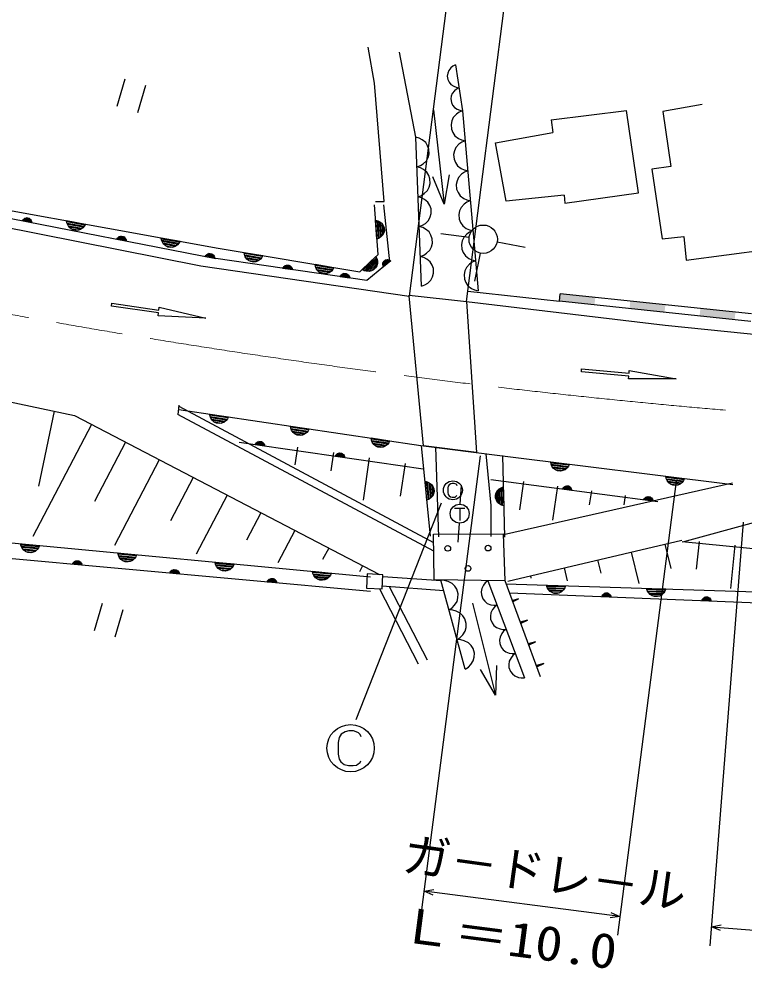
# Model space of a CAD drawing. Units: millimetres, scale not verified. Extents: x 274551 to 914551, y 119061 to 479061.
# Drawn here: x 736347 to 774518, y 329126 to 379093 of the extents above; entities that cross this region are included whole.
import ezdxf
from ezdxf.enums import TextEntityAlignment as Align

# ---------------------------------------------------------------- set-up
doc = ezdxf.new("R2010")
doc.units = ezdxf.units.MM
doc.header["$LTSCALE"] = 1000
doc.linetypes.add('CHAIN', pattern=[18.5, 12, -1.5, 3.5, -1.5])
for name, color, linetype, lineweight in [('M-BGD', 7, 'Continuous', 25), ('M-BMK', 2, 'CHAIN', 13), ('M-STR-STR1', 1, 'Continuous', 25)]:
    doc.layers.add(name, color=color, linetype=linetype, lineweight=lineweight)
doc.styles.add('ＭＳ ゴシック', font='')
doc.styles.get('ＭＳ ゴシック').set_extended_font_data('MS Gothic')

# ---------------------------------------------------------------- blocks, each defined once
blk = doc.blocks.new('BUHIN175')
at = {"color": 7, "linetype": 'Continuous', "lineweight": 25}
for p, q in [((-186, -53), (-27, 5)), ((63, 32), (-184, -59)), ((-181, -67), (151, 56)), ((68, 17), (-178, -74)), ((-116, -18), (-189, -45)), ((-176, -82), (-17, -23)), ((-100, -62), (-173, -89))]:
    blk.add_line(p, q, dxfattribs=at)
blk.add_lwpolyline([(-177, -98), (188, 69), (-198, -40)], close=True, dxfattribs=at)
blk = doc.blocks.new('BUHIN206')
at = {"color": 7, "linetype": 'Continuous', "lineweight": 25}
blk.add_lwpolyline([(-94, 603), (-225, 536), (-332, 445), (-446, 307), (-498, 163), (-521, 15), (-492, -172), (-424, -307), (-331, -428), (-181, -525), (-52, -576), (94, -603)], dxfattribs=at)
blk = doc.blocks.new('BUHIN207')
at = {"color": 7, "linetype": 'Continuous', "lineweight": 25}
blk.add_lwpolyline([(-68, 789), (-245, 714), (-390, 606), (-551, 437), (-630, 255), (-673, 65), (-652, -180), (-577, -360), (-467, -525), (-280, -664), (-118, -742), (68, -789)], dxfattribs=at)
blk = doc.blocks.new('BUHIN208')
at = {"color": 7, "linetype": 'Continuous', "lineweight": 25}
blk.add_lwpolyline([(29, -785), (208, -719), (357, -619), (524, -460), (612, -284), (664, -97), (655, 146), (589, 328), (488, 498), (310, 644), (153, 729), (-29, 785)], dxfattribs=at)
blk = doc.blocks.new('BUHIN209')
at = {"color": 7, "linetype": 'Continuous', "lineweight": 25}
blk.add_lwpolyline([(-242, 637), (-370, 533), (-465, 410), (-558, 232), (-581, 63), (-572, -104), (-497, -302), (-393, -433), (-263, -544), (-76, -615), (76, -641), (242, -637)], dxfattribs=at)
blk = doc.blocks.new('BUHIN210')
at = {"color": 7, "linetype": 'Continuous', "lineweight": 25}
blk.add_lwpolyline([(214, -780), (377, -672), (504, -537), (634, -338), (680, -141), (688, 59), (622, 301), (513, 468), (373, 614), (159, 719), (-17, 767), (-214, 780)], dxfattribs=at)
blk = doc.blocks.new('BUHIN70')
at = {"color": 7, "linetype": 'Continuous', "lineweight": 25}
for p, q in [((-346, 881), (-763, -560)), ((343, -880), (760, 561))]:
    blk.add_line(p, q, dxfattribs=at)
blk = doc.blocks.new('BUHIN260')
at = {"color": 7, "linetype": 'Continuous', "lineweight": 25}
for p, q in [((467, -107), (-479, -18)), ((-460, -82), (436, -167)), ((393, -225), (-426, -148)), ((-387, -215), (337, -283)), ((272, -340), (-330, -283)), ((-219, -356), (151, -391))]:
    blk.add_line(p, q, dxfattribs=at)
blk.add_lwpolyline([(498, -47), (447, -158), (381, -249), (273, -350), (158, -399), (38, -425), (-117, -411), (-230, -363), (-334, -292), (-421, -174), (-471, -71), (-498, 47)], close=True, dxfattribs=at)
blk = doc.blocks.new('BUHIN263')
at = {"color": 7, "linetype": 'Continuous', "lineweight": 25}
for p, q in [((-234, 53), (239, 10)), ((230, 42), (-218, 83)), ((-197, 112), (213, 75)), ((193, 108), (-169, 141)), ((-136, 169), (165, 142)), ((109, 178), (-76, 195))]:
    blk.add_line(p, q, dxfattribs=at)
blk.add_lwpolyline([(-249, 23), (-224, 78), (-191, 124), (-137, 174), (-80, 199), (-20, 213), (58, 206), (114, 182), (167, 147), (210, 88), (236, 36), (249, -23)], close=True, dxfattribs=at)
blk = doc.blocks.new('BUHIN276')
at = {"color": 7, "linetype": 'Continuous', "lineweight": 25}
for p, q in [((456, -146), (-479, 23)), ((-465, -43), (421, -203)), ((373, -258), (-437, -111)), ((-404, -181), (312, -311)), ((242, -361), (-353, -254)), ((-249, -336), (118, -402))]:
    blk.add_line(p, q, dxfattribs=at)
blk.add_lwpolyline([(492, -89), (432, -195), (358, -281), (243, -372), (124, -411), (1, -427), (-151, -399), (-260, -342), (-358, -263), (-434, -137), (-476, -31), (-492, 89)], close=True, dxfattribs=at)
blk = doc.blocks.new('BUHIN277')
at = {"color": 7, "linetype": 'Continuous', "lineweight": 25}
for p, q in [((458, -140), (-479, 16)), ((-464, -49), (423, -197)), ((376, -253), (-435, -118)), ((-401, -187), (316, -306)), ((247, -358), (-350, -259)), ((-244, -339), (123, -401))]:
    blk.add_line(p, q, dxfattribs=at)
blk.add_lwpolyline([(493, -82), (435, -189), (362, -276), (248, -368), (129, -409), (7, -427), (-145, -402), (-255, -345), (-354, -268), (-432, -143), (-475, -37), (-493, 82)], close=True, dxfattribs=at)
blk = doc.blocks.new('BUHIN281')
at = {"color": 7, "linetype": 'Continuous', "lineweight": 25}
for p, q in [((-227, 76), (239, -15)), ((233, 18), (-209, 104)), ((-184, 132), (219, 53)), ((203, 88), (-154, 157)), ((-118, 182), (178, 124)), ((127, 166), (-56, 202))]:
    blk.add_line(p, q, dxfattribs=at)
blk.add_lwpolyline([(-245, 48), (-215, 101), (-177, 143), (-119, 187), (-59, 206), (2, 214), (78, 199), (132, 169), (181, 129), (218, 66), (238, 12), (245, -48)], close=True, dxfattribs=at)
blk = doc.blocks.new('BUHIN282')
at = {"color": 7, "linetype": 'Continuous', "lineweight": 25}
for p, q in [((-231, 65), (240, -3)), ((232, 29), (-214, 94)), ((-191, 122), (216, 63)), ((199, 97), (-161, 150)), ((-127, 176), (172, 133)), ((119, 172), (-66, 199))]:
    blk.add_line(p, q, dxfattribs=at)
blk.add_lwpolyline([(-247, 36), (-219, 90), (-184, 134), (-128, 182), (-69, 203), (-8, 213), (69, 202), (124, 175), (174, 138), (214, 76), (237, 24), (247, -36)], close=True, dxfattribs=at)
blk = doc.blocks.new('BUHIN288')
at = {"color": 7, "linetype": 'Continuous', "lineweight": 25}
for p, q in [((473, -78), (-477, -47)), ((-454, -111), (446, -139)), ((406, -201), (-416, -174)), ((-373, -238), (354, -261)), ((292, -322), (-312, -303)), ((-197, -369), (175, -381))]:
    blk.add_line(p, q, dxfattribs=at)
blk.add_lwpolyline([(500, -16), (456, -130), (396, -225), (295, -332), (183, -389), (64, -422), (-91, -417), (-207, -376), (-315, -313), (-409, -200), (-466, -100), (-500, 16)], close=True, dxfattribs=at)
blk = doc.blocks.new('BUHIN289')
at = {"color": 7, "linetype": 'Continuous', "lineweight": 25}
for p, q in [((-236, 41), (239, 22)), ((227, 53), (-222, 71)), ((-202, 102), (209, 86)), ((187, 118), (-176, 132)), ((-145, 162), (157, 150)), ((100, 184), (-86, 191))]:
    blk.add_line(p, q, dxfattribs=at)
blk.add_lwpolyline([(-250, 10), (-228, 67), (-197, 114), (-146, 167), (-90, 195), (-30, 211), (47, 208), (105, 187), (159, 155), (205, 98), (233, 48), (250, -10)], close=True, dxfattribs=at)
blk = doc.blocks.new('BUHIN290')
at = {"color": 7, "linetype": 'Continuous', "lineweight": 25}
for p, q in [((464, -121), (-479, -3)), ((-462, -68), (431, -180)), ((386, -237), (-430, -135)), ((-393, -203), (329, -293)), ((261, -348), (-339, -272)), ((-230, -349), (139, -395))]:
    blk.add_line(p, q, dxfattribs=at)
blk.add_lwpolyline([(496, -62), (442, -171), (373, -261), (263, -358), (146, -404), (25, -426), (-129, -407), (-241, -355), (-343, -282), (-426, -161), (-473, -57), (-496, 62)], close=True, dxfattribs=at)
blk = doc.blocks.new('BUHIN291')
at = {"color": 7, "linetype": 'Continuous', "lineweight": 25}
for p, q in [((-231, 62), (240, 0)), ((231, 32), (-215, 91)), ((-192, 120), (216, 66)), ((197, 100), (-163, 148)), ((-129, 175), (170, 135)), ((116, 174), (-68, 198))]:
    blk.add_line(p, q, dxfattribs=at)
blk.add_lwpolyline([(-248, 33), (-220, 87), (-186, 132), (-130, 180), (-72, 202), (-11, 213), (66, 203), (122, 177), (172, 140), (213, 79), (237, 27), (248, -33)], close=True, dxfattribs=at)
blk = doc.blocks.new('BUHIN294')
at = {"color": 7, "linetype": 'Continuous', "lineweight": 25}
for p, q in [((461, -131), (-479, 8)), ((-463, -58), (427, -190)), ((381, -246), (-433, -125)), ((-398, -194), (322, -300)), ((253, -353), (-345, -265)), ((-238, -344), (130, -398))]:
    blk.add_line(p, q, dxfattribs=at)
blk.add_lwpolyline([(495, -73), (438, -181), (367, -269), (254, -364), (137, -407), (15, -427), (-138, -404), (-249, -350), (-349, -274), (-429, -151), (-474, -46), (-495, 73)], close=True, dxfattribs=at)
blk = doc.blocks.new('BUHIN295')
at = {"color": 7, "linetype": 'Continuous', "lineweight": 25}
for p, q in [((-231, 65), (240, -3)), ((232, 29), (-214, 94)), ((-191, 122), (216, 63)), ((199, 97), (-161, 150)), ((-127, 176), (172, 133)), ((119, 172), (-66, 199))]:
    blk.add_line(p, q, dxfattribs=at)
blk.add_lwpolyline([(-247, 36), (-219, 90), (-184, 134), (-128, 182), (-69, 203), (-8, 213), (69, 202), (124, 175), (174, 138), (214, 76), (237, 24), (247, -36)], close=True, dxfattribs=at)
blk = doc.blocks.new('BUHIN347')
at = {"color": 7, "linetype": 'Continuous', "lineweight": 25}
blk.add_circle((0, 0), 746, dxfattribs=at)
blk = doc.blocks.new('BUHIN352')
at = {"color": 7, "linetype": 'Continuous', "lineweight": 25}
blk.add_lwpolyline([(550, 594), (500, 712), (412, 800), (294, 869), (150, 906), (-94, 906), (-288, 869), (-488, 731), (-606, 556), (-656, 306), (-656, -306), (-606, -569), (-512, -725), (-331, -856), (-106, -906), (131, -906), (312, -888), (406, -831), (494, -750), (531, -662)], dxfattribs=at)
blk.add_circle((0, 0), 1244, dxfattribs=at)

msp = doc.modelspace()

# ---------------------------------------------------------------- hatches: boundary and pattern name
at = {"layer": 'M-BGD'}
for points in [[(766605, 364051), (764763, 364246), (764805, 364644), (766647, 364449)], [(770289, 363662), (768447, 363857), (768489, 364254), (770331, 364059)], [(773974, 363272), (772131, 363467), (772173, 363865), (774016, 363670)]]:
    msp.add_hatch(color=256, dxfattribs=at).paths.add_polyline_path(points)

# ---------------------------------------------------------------- linework, layer by layer
for p, q in [((760360, 391784), (756854, 364519)), ((759873, 364230), (763360, 391348)), ((755039, 375711), (754708, 377618)), ((757212, 372886), (756353, 377356)), ((759291, 376680), (759666, 374270)), ((755550, 369487), (755039, 375711)), ((758146, 374320), (758704, 369352)), ((759666, 374270), (760488, 364802)), ((764332, 373787), (768295, 374276)), ((768912, 369956), (768295, 374276)), ((772262, 374594), (770191, 374227)), ((764332, 373787), (764414, 373122)), ((770191, 374227), (770622, 371328)), ((757506, 365039), (757212, 372886)), ((761396, 372572), (764414, 373122)), ((714485, 372354), (745908, 366110)), ((761955, 369505), (761396, 372572)), ((770622, 371328), (769616, 371203)), ((769616, 371203), (770169, 367534)), ((765003, 369827), (761955, 369505)), ((765003, 369827), (765049, 369399)), ((765049, 369399), (768912, 369956)), ((731794, 369400), (746698, 366489)), ((731879, 369749), (746810, 367046)), ((755226, 366708), (755040, 369321)), ((755090, 369486), (755550, 369487)), ((755512, 369324), (755829, 366325)), ((755162, 368493), (755230, 367545)), ((755290, 367574), (755226, 368472)), ((755291, 368439), (755350, 367619)), ((755409, 367668), (755357, 368394)), ((755424, 368338), (755467, 367735)), ((755521, 367856), (755494, 368228)), ((760010, 367606), (758522, 367800)), ((771419, 366416), (783198, 367962)), ((761491, 367373), (762966, 367100)), ((770169, 367534), (771294, 367659)), ((771294, 367659), (771419, 366416)), ((746810, 367046), (754275, 365802)), ((760601, 366776), (760296, 365307)), ((754634, 365333), (746698, 366489)), ((754275, 365802), (755226, 366708)), ((755138, 366537), (754450, 365882)), ((754511, 365854), (755163, 366475)), ((755179, 366403), (754583, 365836)), ((755829, 366325), (754634, 365333)), ((754659, 365822), (755186, 366324)), ((755763, 366433), (755483, 366200)), ((755484, 366160), (755800, 366423)), ((755486, 366243), (755719, 366437)), ((755835, 366412), (755489, 366124)), ((755499, 366092), (755865, 366396)), ((755653, 366423), (755510, 366304)), ((745908, 366110), (756854, 364519)), ((755185, 366237), (754747, 365820)), ((754875, 365856), (755145, 366113)), ((759944, 364782), (764763, 364246)), ((756856, 364537), (756860, 364564)), ((764763, 364246), (764805, 364644)), ((774861, 363580), (764805, 364644)), ((741207, 363996), (741229, 364144)), ((743681, 363636), (741207, 363996)), ((741229, 364144), (743703, 363785)), ((743703, 363785), (743724, 363933)), ((743724, 363933), (746166, 363351)), ((759873, 364230), (770326, 362988)), ((774823, 363182), (764763, 364246)), ((743660, 363488), (743681, 363636)), ((746166, 363351), (743660, 363488)), ((770326, 362988), (777769, 362240)), ((765916, 360539), (765930, 360688)), ((768406, 360314), (765916, 360539)), ((765930, 360688), (768420, 360464)), ((768393, 360165), (768406, 360314)), ((768420, 360464), (768433, 360613)), ((768433, 360613), (770903, 360164)), ((770903, 360164), (768393, 360165)), ((732881, 359592), (739267, 358235)), ((744749, 358777), (744705, 358296)), ((738203, 358461), (737366, 354525)), ((758150, 351096), (744705, 358296)), ((744742, 358557), (757475, 356669)), ((744744, 358729), (758142, 351554)), ((740158, 357770), (737081, 351872)), ((739267, 358235), (755302, 349870)), ((741940, 356841), (740312, 353720)), ((757596, 355419), (747916, 356826)), ((749114, 356852), (749086, 356666)), ((750998, 356569), (750858, 355635)), ((752882, 356287), (752739, 355335)), ((757988, 351894), (757505, 356665)), ((760402, 356295), (757613, 356651)), ((758250, 356570), (758397, 351856)), ((743721, 355912), (741372, 351408)), ((754766, 356004), (754434, 353794)), ((757522, 332231), (760613, 356117)), ((761171, 353508), (760908, 356231)), ((761770, 356130), (761876, 351834)), ((761770, 356121), (773877, 354603)), ((756650, 355722), (756391, 354004)), ((745503, 354982), (744312, 352699)), ((769941, 353696), (761163, 354858)), ((762880, 354768), (762657, 353270)), ((770905, 354786), (767814, 330900)), ((757761, 354759), (757856, 353813)), ((757916, 353845), (757825, 354740)), ((757891, 354709), (757974, 353891)), ((758032, 353942), (757959, 354665)), ((758027, 354612), (758088, 354010)), ((758138, 354133), (758101, 354504)), ((759549, 353575), (759611, 354573)), ((761518, 353672), (761503, 354277)), ((761564, 354341), (761582, 353613)), ((761645, 353565), (761625, 354387)), ((761687, 354429), (761709, 353529)), ((761772, 353506), (761748, 354455)), ((761814, 351971), (773865, 354694)), ((764662, 354524), (764396, 352739)), ((766443, 354280), (766333, 353540)), ((747284, 354053), (745663, 350945)), ((761443, 354158), (761452, 353785)), ((768225, 354036), (768152, 353542)), ((758546, 353631), (754062, 342234)), ((759251, 353361), (759784, 353361)), ((759519, 353361), (759519, 352711)), ((761180, 351871), (761171, 353508)), ((749066, 353123), (748312, 351677)), ((759485, 352577), (759418, 351580)), ((771244, 351592), (775042, 352620)), ((774424, 352627), (772670, 330344)), ((729253, 352167), (754830, 349755)), ((750848, 352194), (749954, 350481)), ((758134, 351994), (761812, 352018)), ((758176, 349594), (758134, 351994)), ((761812, 352018), (761894, 349539)), ((754835, 348983), (728457, 351389)), ((762044, 349522), (771194, 351685)), ((770310, 351476), (770614, 350191)), ((782568, 350478), (771219, 351594)), ((772103, 351620), (771949, 350163)), ((773990, 351421), (773748, 349133)), ((752629, 351264), (752312, 350656)), ((768541, 351058), (768933, 349399)), ((754411, 350335), (754246, 350018)), ((766772, 350640), (766938, 349939)), ((754649, 349908), (754609, 349163)), ((755474, 349863), (754649, 349908)), ((755434, 349118), (755474, 349863)), ((755469, 349773), (758536, 349553)), ((763235, 349803), (763262, 349691)), ((765004, 350222), (765164, 349544)), ((755442, 349273), (758676, 349042)), ((761894, 349539), (758176, 349594)), ((759814, 344895), (758530, 349575)), ((760989, 349538), (762923, 344446)), ((763768, 344486), (761911, 349539)), ((761950, 349383), (793541, 348378)), ((754609, 349163), (755434, 349118)), ((757357, 345164), (755323, 349096)), ((755807, 349247), (757801, 345393)), ((793476, 347649), (762131, 348898)), ((760195, 348375), (761395, 343521)), ((762378, 348524), (762323, 348504)), ((762326, 348498), (762445, 348541)), ((762512, 348562), (762327, 348493)), ((762329, 348488), (762578, 348579)), ((762516, 348550), (762331, 348482)), ((762333, 348477), (762452, 348520)), ((762390, 348491), (762335, 348471)), ((767942, 331891), (757651, 333223)), ((772749, 331341), (792277, 329804))]:
    msp.add_line(p, q, dxfattribs=at)
for points in [[(758965, 370890), (758704, 369352), (758112, 370795)], [(759381, 354542), (759361, 354590), (759326, 354625), (759278, 354652), (759221, 354668), (759123, 354668), (759046, 354652), (758966, 354598), (758918, 354528), (758898, 354428), (758898, 354182), (758918, 354078), (758956, 354015), (759028, 353962), (759118, 353942), (759213, 353942), (759286, 353950), (759323, 353972), (759358, 354005), (759373, 354040)], [(761453, 345081), (761395, 343521), (760620, 344875)], [(758128, 333016), (757651, 333223), (758165, 333300)], [(767465, 332098), (767942, 331891), (767428, 331814)], [(773236, 331158), (772749, 331341), (773258, 331444)]]:
    msp.add_lwpolyline(points, dxfattribs=at)
for points in [[(755098, 368513), (755216, 368481), (755317, 368431), (755434, 368342), (755501, 368236), (755547, 368122), (755558, 367967), (755529, 367847), (755477, 367733), (755374, 367628), (755281, 367561), (755169, 367516)], [(755113, 366600), (755163, 366489), (755189, 366378), (755194, 366232), (755156, 366112), (755096, 366004), (754984, 365897), (754873, 365843), (754752, 365811), (754606, 365823), (754495, 365853), (754389, 365910)], [(755510, 366060), (755488, 366117), (755479, 366173), (755482, 366246), (755505, 366305), (755538, 366357), (755598, 366406), (755655, 366429), (755716, 366441), (755789, 366430), (755843, 366412), (755894, 366380)], [(757696, 354777), (757814, 354749), (757917, 354702), (758036, 354616), (758107, 354512), (758156, 354399), (758172, 354245), (758147, 354124), (758098, 354009), (757998, 353901), (757907, 353831), (757797, 353782)], [(761835, 353482), (761719, 353519), (761620, 353574), (761508, 353669), (761445, 353778), (761405, 353894), (761401, 354049), (761435, 354168), (761493, 354279), (761600, 354379), (761696, 354442), (761810, 354482)], [(762332, 348464), (762606, 348590), (762316, 348508)]]:
    msp.add_lwpolyline(points, close=True, dxfattribs=at)
for centre, radius in [((759161, 354305), 498), ((759519, 353076), 498), ((758889, 351249), 149), ((761010, 351262), 149), ((759956, 350195), 149)]:
    msp.add_circle(centre, radius, dxfattribs=at)
at = {"layer": 'M-BMK'}
msp.add_arc((807811, 756995), 399953, 258.05939, 268.04103, dxfattribs=at)
at = {"layer": 'M-STR-STR1'}
for p, q in [((757613, 356651), (756856, 364537)), ((756860, 364564), (759873, 364230)), ((759873, 364230), (760402, 356295)), ((757475, 356669), (761770, 356121))]:
    msp.add_line(p, q, dxfattribs=at)

# ---------------------------------------------------------------- block references
at = {"layer": 'M-BGD'}
for name, p in [('BUHIN206', (759384, 376078)), ('BUHIN70', (742260, 375049)), ('BUHIN206', (759572, 374872)), ('BUHIN207', (759734, 373480)), ('BUHIN208', (757242, 372101)), ('BUHIN207', (759871, 371902)), ('BUHIN208', (757301, 370532)), ('BUHIN207', (760008, 370324)), ('BUHIN208', (757359, 368963)), ('BUHIN207', (760145, 368746)), ('BUHIN281', (736774, 368427)), ('BUHIN276', (739344, 368398)), ('BUHIN347', (760753, 367510)), ('BUHIN208', (757418, 367393)), ('BUHIN207', (760282, 367168)), ('BUHIN281', (741737, 367458)), ('BUHIN276', (744322, 367497)), ('BUHIN281', (746388, 366549)), ('BUHIN277', (748676, 366735)), ('BUHIN208', (757477, 365824)), ('BUHIN207', (760419, 365590)), ('BUHIN282', (750472, 365939)), ('BUHIN277', (752409, 366113)), ('BUHIN282', (753480, 365501)), ('BUHIN294', (746865, 358242)), ('BUHIN294', (751109, 357613)), ('BUHIN295', (749019, 356665)), ('BUHIN294', (755353, 356983)), ('BUHIN295', (753228, 356054)), ('BUHIN290', (764797, 355741)), ('BUHIN290', (770850, 354983)), ('BUHIN291', (765168, 354328)), ('BUHIN291', (769436, 353763)), ('BUHIN260', (736926, 351443)), ('BUHIN260', (742042, 350961)), ('BUHIN263', (739410, 350390)), ('BUHIN260', (747157, 350479)), ('BUHIN263', (744527, 349923)), ('BUHIN260', (752273, 349996)), ('BUHIN263', (749644, 349457)), ('BUHIN210', (758744, 348795)), ('BUHIN209', (761231, 348902)), ('BUHIN288', (764583, 349299)), ('BUHIN289', (767240, 348695)), ('BUHIN288', (769848, 349132)), ('BUHIN70', (741057, 347476)), ('BUHIN289', (772494, 348485)), ('BUHIN210', (759172, 347235)), ('BUHIN209', (761714, 347628)), ('BUHIN175', (762893, 347401)), ('BUHIN209', (762198, 346355)), ('BUHIN210', (759600, 345675)), ('BUHIN175', (763321, 346263)), ('BUHIN209', (762681, 345082)), ('BUHIN175', (763749, 345126)), ('BUHIN352', (753782, 340740))]:
    msp.add_blockref(name, p, dxfattribs=at)

# ---------------------------------------------------------------- texts
at = {"layer": 'M-BGD', "style": 'ＭＳ ゴシック'}
msp.add_text('ガ－ドレ－ル', height=1833, rotation=352.1, dxfattribs=at).set_placement((756363, 333753), align=Align.BOTTOM_LEFT)
at = {"layer": 'M-BGD', "style": 'ＭＳ ゴシック', "width": 1.15}
msp.add_text('Ｌ＝10.0', height=1833, rotation=352.6, dxfattribs=at).set_placement((756194, 330041), align=Align.BOTTOM_LEFT)

doc.saveas('drawing.dxf')
